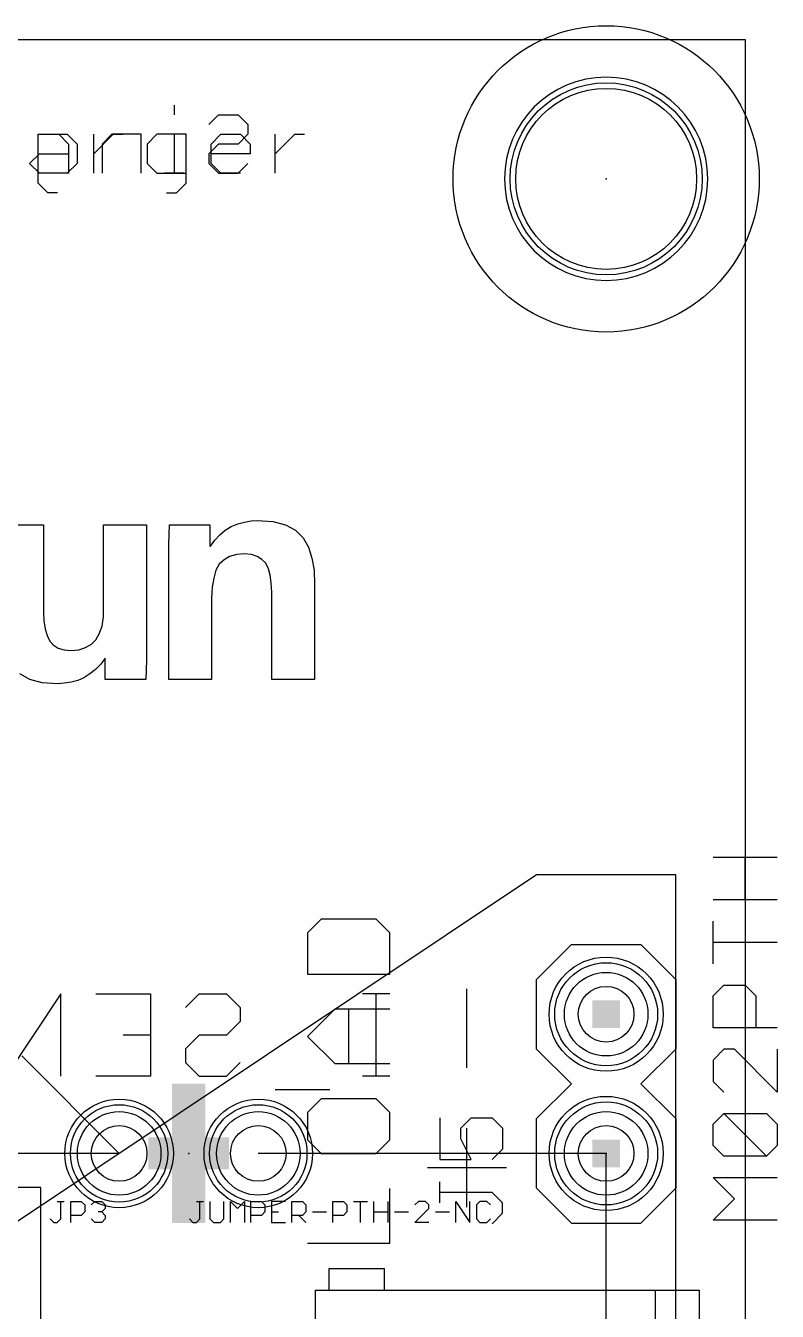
# Model space of a CAD drawing. Extents: x 0 to 134, y -27 to 47.
# Drawn here: x 33.85 to 47.57, y 23.79 to 47.24 of the extents above; entities that cross this region are included whole.
import ezdxf

# ---------------------------------------------------------------- set-up
doc = ezdxf.new("R2010")
doc.units = 0
for name, color, linetype in [('1', 14, 'CONTINUOUS'), ('16', 174, 'CONTINUOUS'), ('17', 94, 'CONTINUOUS'), ('20', 54, 'CONTINUOUS'), ('21', 54, 'CONTINUOUS'), ('22', 54, 'CONTINUOUS'), ('23', 178, 'CONTINUOUS'), ('25', 250, 'CONTINUOUS'), ('27', 250, 'CONTINUOUS'), ('29', 250, 'CONTINUOUS'), ('30', 250, 'CONTINUOUS'), ('32', 250, 'CONTINUOUS'), ('39', 14, 'CONTINUOUS'), ('41', 14, 'CONTINUOUS'), ('42', 174, 'CONTINUOUS'), ('44', 250, 'CONTINUOUS'), ('51', 54, 'CONTINUOUS')]:
    doc.layers.add(name, color=color, linetype=linetype)

# ---------------------------------------------------------------- blocks, each defined once
blk = doc.blocks.new('RECT')
blk.add_solid([(-0.5, -0.5), (0.5, -0.5), (-0.5, 0.5), (0.5, 0.5)])
blk = doc.blocks.new('ROUNDP')
blk.add_circle((0, 0), 0.5)

msp = doc.modelspace()

# ---------------------------------------------------------------- linework, layer by layer
at = {"layer": '1'}
for p, q in [((0, 46.99), (46.99, 46.99)), ((46.99, 46.99), (46.99, 0)), ((43.18, 31.75), (31.75, 24.13)), ((45.72, 31.75), (43.18, 31.75)), ((45.72, 0), (45.72, 31.75)), ((35.56, 26.67), (33.782, 28.448))]:
    msp.add_line(p, q, dxfattribs=at)
at = {"layer": '16'}
for p, q in [((0, 46.99), (46.99, 46.99)), ((46.99, 46.99), (46.99, 0)), ((35.56, 26.67), (32.131, 26.67)), ((44.45, 26.67), (38.1, 26.67)), ((44.45, 19.05), (44.45, 26.67))]:
    msp.add_line(p, q, dxfattribs=at)
at = {"layer": '20'}
for p, q in [((0, 46.99), (46.99, 46.99)), ((46.99, 46.99), (46.99, 0))]:
    msp.add_line(p, q, dxfattribs=at)
msp.add_circle((44.45, 44.45), 1.651, dxfattribs=at)
at = {"layer": '21'}
for p, q in [((34.1042, 45.2634), (34.4601, 45.2634)), ((34.4601, 45.2634), (34.638, 45.0855)), ((34.638, 45.0855), (34.638, 44.5516)), ((35.0956, 44.5516), (35.0956, 45.2634)), ((35.0956, 44.9075), (35.4515, 45.2634)), ((35.4515, 45.2634), (35.6295, 45.2634)), ((36.2481, 45.2634), (36.0701, 45.0855)), ((36.0701, 45.0855), (36.0701, 44.7296)), ((36.7819, 45.2634), (36.2481, 45.2634)), ((36.7819, 44.3737), (36.7819, 45.2634)), ((37.2395, 45.0855), (37.4175, 45.2634)), ((37.2395, 44.7296), (37.2395, 45.0855)), ((37.4175, 45.2634), (37.7734, 45.2634)), ((37.7734, 45.2634), (37.9513, 45.0855)), ((37.9513, 45.0855), (37.9513, 44.9075)), ((38.4089, 44.5516), (38.4089, 45.2634)), ((38.4089, 44.9075), (38.7648, 45.2634)), ((38.7648, 45.2634), (38.9428, 45.2634)), ((33.9262, 44.7296), (34.1042, 44.9075)), ((34.1042, 44.9075), (34.638, 44.9075)), ((37.9513, 44.9075), (37.2395, 44.9075)), ((34.1042, 44.5516), (33.9262, 44.7296)), ((36.0701, 44.7296), (36.2481, 44.5516)), ((37.4175, 44.5516), (37.2395, 44.7296)), ((34.638, 44.5516), (34.1042, 44.5516)), ((36.2481, 44.5516), (36.7819, 44.5516)), ((36.604, 44.1957), (36.7819, 44.3737)), ((37.7734, 44.5516), (37.4175, 44.5516)), ((36.426, 44.1957), (36.604, 44.1957)), ((33.407, 38.138), (34.177, 38.138)), ((34.177, 38.138), (34.177, 36.548)), ((35.277, 36.458), (35.277, 38.138)), ((35.277, 38.138), (36.057, 38.138)), ((36.057, 38.138), (36.057, 35.668)), ((36.467, 37.788), (36.477, 38.138)), ((36.477, 38.138), (37.217, 38.138)), ((37.217, 38.138), (37.217, 37.748)), ((37.397, 37.958), (37.497, 38.038)), ((37.497, 38.038), (37.607, 38.108)), ((37.607, 38.108), (37.727, 38.158)), ((37.727, 38.158), (37.847, 38.188)), ((37.847, 38.188), (37.967, 38.208)), ((37.967, 38.208), (38.087, 38.218)), ((38.087, 38.218), (38.367, 38.198)), ((38.367, 38.198), (38.597, 38.138)), ((38.597, 38.138), (38.777, 38.038)), ((38.777, 38.038), (38.917, 37.898)), ((36.467, 35.318), (36.467, 37.788)), ((37.227, 37.748), (37.307, 37.858)), ((37.307, 37.858), (37.397, 37.958)), ((38.917, 37.898), (39.017, 37.728)), ((37.217, 37.748), (37.227, 37.748)), ((37.577, 37.558), (37.477, 37.498)), ((37.707, 37.598), (37.577, 37.558)), ((37.847, 37.608), (37.707, 37.598)), ((37.977, 37.598), (37.847, 37.608)), ((38.077, 37.558), (37.977, 37.598)), ((38.167, 37.508), (38.077, 37.558)), ((39.017, 37.728), (39.077, 37.528)), ((39.077, 37.528), (39.117, 37.308)), ((37.327, 37.308), (37.287, 37.168)), ((37.387, 37.418), (37.327, 37.308)), ((37.477, 37.498), (37.387, 37.418)), ((38.237, 37.438), (38.167, 37.508)), ((38.287, 37.338), (38.237, 37.438)), ((38.317, 37.218), (38.287, 37.338)), ((39.117, 37.308), (39.127, 37.058)), ((37.287, 37.168), (37.257, 36.998)), ((38.337, 37.078), (38.317, 37.218)), ((38.347, 36.908), (38.337, 37.078)), ((39.127, 37.058), (39.127, 35.318)), ((37.257, 36.998), (37.247, 36.798)), ((38.347, 35.318), (38.347, 36.908)), ((37.247, 36.798), (37.247, 35.318)), ((34.177, 36.548), (34.187, 36.378)), ((34.187, 36.378), (34.207, 36.238)), ((35.247, 36.288), (35.277, 36.458)), ((34.207, 36.238), (34.247, 36.118)), ((35.137, 36.038), (35.197, 36.148)), ((35.197, 36.148), (35.247, 36.288)), ((34.247, 36.118), (34.297, 36.018)), ((34.297, 36.018), (34.357, 35.948)), ((34.357, 35.948), (34.447, 35.888)), ((34.447, 35.888), (34.557, 35.858)), ((34.827, 35.858), (34.947, 35.898)), ((34.947, 35.898), (35.057, 35.958)), ((35.057, 35.958), (35.137, 36.038)), ((34.557, 35.858), (34.677, 35.848)), ((34.677, 35.848), (34.827, 35.858)), ((35.307, 35.708), (35.227, 35.598)), ((35.307, 35.318), (35.307, 35.708)), ((36.057, 35.668), (36.047, 35.318)), ((33.927, 35.318), (33.747, 35.418)), ((35.027, 35.418), (34.917, 35.348)), ((35.127, 35.498), (35.027, 35.418)), ((35.227, 35.598), (35.127, 35.498)), ((34.157, 35.258), (33.927, 35.318)), ((34.437, 35.238), (34.157, 35.258)), ((34.557, 35.248), (34.437, 35.238)), ((34.687, 35.268), (34.557, 35.248)), ((34.807, 35.298), (34.687, 35.268)), ((34.917, 35.348), (34.807, 35.298)), ((36.047, 35.318), (35.307, 35.318)), ((37.247, 35.318), (36.467, 35.318)), ((39.127, 35.318), (38.347, 35.318)), ((39.2504, 30.9431), (39.0004, 30.6931)), ((40.2503, 30.9431), (39.2504, 30.9431)), ((40.5003, 30.6931), (40.2503, 30.9431)), ((39.0004, 30.6931), (39.0004, 29.9432)), ((40.5003, 29.9432), (40.5003, 30.6931)), ((43.18, 29.845), (43.815, 30.48)), ((43.815, 30.48), (45.085, 30.48)), ((45.085, 30.48), (45.72, 29.845)), ((39.0004, 29.9432), (40.5003, 29.9432)), ((43.18, 28.575), (43.18, 29.845)), ((45.72, 29.845), (45.72, 28.575)), ((41.9091, 28.2311), (41.9091, 29.6717)), ((39.0004, 28.806), (39.5004, 29.3059)), ((39.5004, 29.3059), (40.5003, 29.3059)), ((39.7504, 28.306), (39.7504, 29.3059)), ((39.5004, 28.306), (39.0004, 28.806)), ((43.815, 27.94), (43.18, 28.575)), ((45.72, 28.575), (45.085, 27.94)), ((40.5003, 28.306), (39.5004, 28.306)), ((43.18, 27.305), (43.815, 27.94)), ((45.085, 27.94), (45.72, 27.305)), ((39.2504, 27.6688), (39.0004, 27.4188)), ((40.2503, 27.6688), (39.2504, 27.6688)), ((40.5003, 27.4188), (40.2503, 27.6688)), ((39.0004, 27.4188), (39.0004, 26.9188)), ((40.5003, 26.9188), (40.5003, 27.4188)), ((43.18, 26.035), (43.18, 27.305)), ((45.72, 27.305), (45.72, 26.035)), ((41.9091, 25.6911), (41.9091, 27.1317)), ((39.0004, 26.9188), (39.2504, 26.6689)), ((40.2503, 26.6689), (40.5003, 26.9188)), ((39.2504, 26.6689), (40.2503, 26.6689)), ((41.1888, 26.4114), (42.6294, 26.4114)), ((34.13, 26.05), (33.03, 26.05)), ((34.13, 18.05), (34.13, 26.05)), ((43.18, 26.035), (43.815, 25.4)), ((45.085, 25.4), (45.72, 26.035)), ((40.5003, 25.0317), (40.5003, 26.0316)), ((43.815, 25.4), (45.085, 25.4)), ((39.0004, 25.0317), (40.5003, 25.0317)), ((39.145, 17.173), (39.145, 24.173)), ((39.145, 24.173), (45.345, 24.173)), ((45.345, 24.173), (46.145, 24.173)), ((45.345, 24.173), (45.345, 17.173)), ((46.145, 24.173), (46.145, 17.173))]:
    msp.add_line(p, q, dxfattribs=at)
at = {"layer": '22'}
for p, q in [((36.5629, 45.7973), (36.5629, 45.6193)), ((37.1985, 45.4414), (37.3764, 45.6193)), ((37.3764, 45.6193), (37.7323, 45.6193)), ((37.7323, 45.6193), (37.9103, 45.4414)), ((37.9103, 45.4414), (37.9103, 45.2634)), ((34.0801, 44.3737), (34.0801, 45.2634)), ((34.0801, 45.2634), (34.614, 45.2634)), ((34.614, 45.2634), (34.7919, 45.0855)), ((34.7919, 45.0855), (34.7919, 44.7296)), ((35.4274, 45.2634), (35.2495, 45.0855)), ((35.2495, 45.0855), (35.2495, 44.5516)), ((35.9613, 45.2634), (35.4274, 45.2634)), ((35.9613, 44.5516), (35.9613, 45.2634)), ((36.7409, 45.2634), (36.5629, 45.2634)), ((36.5629, 45.2634), (36.5629, 44.5516)), ((37.3764, 45.0855), (37.1985, 44.9075)), ((37.7323, 45.0855), (37.3764, 45.0855)), ((37.9103, 45.2634), (37.7323, 45.0855)), ((37.1985, 44.9075), (37.1985, 44.7296)), ((34.7919, 44.7296), (34.614, 44.5516)), ((37.1985, 44.7296), (37.3764, 44.5516)), ((37.7323, 44.5516), (37.9103, 44.7296)), ((34.614, 44.5516), (34.0801, 44.5516)), ((34.258, 44.1957), (34.0801, 44.3737)), ((36.7409, 44.5516), (36.385, 44.5516)), ((37.3764, 44.5516), (37.7323, 44.5516)), ((34.436, 44.1957), (34.258, 44.1957)), ((34.4974, 29.5796), (33.4975, 28.0797)), ((34.4974, 28.0797), (34.4974, 29.5796)), ((35.1346, 29.5796), (36.1346, 29.5796)), ((36.1346, 29.5796), (36.1346, 28.0797)), ((36.7718, 29.3296), (37.0218, 29.5796)), ((37.0218, 29.5796), (37.5217, 29.5796)), ((37.5217, 29.5796), (37.7717, 29.3296)), ((40.5003, 29.5796), (40.0003, 29.5796)), ((40.2503, 28.0797), (40.2503, 29.5796)), ((37.7717, 29.3296), (37.7717, 29.0796)), ((37.7717, 29.0796), (37.5217, 28.8296)), ((36.1346, 28.8296), (35.6346, 28.8296)), ((37.0218, 28.8296), (36.7718, 28.5797)), ((37.5217, 28.8296), (37.0218, 28.8296)), ((36.7718, 28.5797), (36.7718, 28.3297)), ((36.7718, 28.3297), (37.0218, 28.0797)), ((37.5217, 28.0797), (37.7717, 28.3297)), ((36.1346, 28.0797), (35.1346, 28.0797)), ((37.0218, 28.0797), (37.5217, 28.0797)), ((40.5003, 28.0797), (40.0003, 28.0797)), ((39.4089, 27.8297), (38.4089, 27.8297))]:
    msp.add_line(p, q, dxfattribs=at)
at = {"layer": '23'}
for p in [(44.45, 44.45), (36.83, 26.67), (44.45, 26.67)]:
    msp.add_point(p, dxfattribs=at)
at = {"layer": '25'}
for p, q in [((41.4137, 27.3193), (41.4137, 26.5567)), ((41.7951, 27.1287), (41.9857, 27.3193)), ((41.9857, 27.3193), (42.367, 27.3193)), ((42.367, 27.3193), (42.5577, 27.1287)), ((41.7951, 26.938), (41.7951, 27.1287)), ((42.5577, 27.1287), (42.5577, 26.7474)), ((41.9857, 26.5567), (41.7951, 26.938)), ((42.5577, 26.7474), (42.367, 26.5567)), ((41.4137, 26.5567), (41.9857, 26.5567)), ((41.4137, 25.7686), (41.4137, 26.15)), ((42.367, 25.9593), (41.4137, 25.9593)), ((42.5577, 25.7686), (42.367, 25.9593)), ((34.4298, 25.794), (34.5569, 25.794)), ((34.4934, 25.4763), (34.4934, 25.794)), ((34.6769, 25.4127), (34.6769, 25.794)), ((34.6769, 25.794), (34.8676, 25.794)), ((34.8676, 25.794), (34.9311, 25.7305)), ((34.9311, 25.6034), (34.8676, 25.5398)), ((34.9311, 25.7305), (34.9311, 25.6034)), ((35.0511, 25.7305), (35.1147, 25.794)), ((35.1147, 25.794), (35.2418, 25.794)), ((35.2418, 25.6034), (35.1782, 25.6034)), ((35.2418, 25.794), (35.3053, 25.7305)), ((35.3053, 25.6669), (35.2418, 25.6034)), ((35.2418, 25.6034), (35.3053, 25.5398)), ((35.3053, 25.7305), (35.3053, 25.6669)), ((42.367, 25.3873), (42.5577, 25.578)), ((42.5577, 25.578), (42.5577, 25.7686)), ((34.3027, 25.4763), (34.3663, 25.4127)), ((34.3663, 25.4127), (34.4298, 25.4127)), ((34.4298, 25.4127), (34.4934, 25.4763)), ((34.8676, 25.5398), (34.6769, 25.5398)), ((35.1147, 25.4127), (35.0511, 25.4763)), ((35.2418, 25.4127), (35.1147, 25.4127)), ((35.3053, 25.4763), (35.2418, 25.4127)), ((35.3053, 25.5398), (35.3053, 25.4763))]:
    msp.add_line(p, q, dxfattribs=at)
at = {"layer": '27'}
for p, q in [((46.4048, 32.0774), (47.5742, 32.0774)), ((46.9895, 31.2978), (46.9895, 32.0774)), ((47.5742, 31.2978), (46.4048, 31.2978)), ((46.4048, 30.1284), (46.4048, 30.908)), ((47.5742, 30.5182), (46.4048, 30.5182)), ((46.4048, 29.5437), (46.5997, 29.7386)), ((46.5997, 29.7386), (46.9895, 29.7386)), ((46.9895, 29.7386), (47.1844, 29.5437)), ((46.4048, 28.959), (46.4048, 29.5437)), ((47.1844, 29.5437), (47.1844, 28.959)), ((47.5742, 28.959), (46.4048, 28.959)), ((46.5997, 28.5692), (46.4048, 28.3743)), ((46.7946, 28.5692), (46.5997, 28.5692)), ((47.5742, 27.7896), (46.7946, 28.5692)), ((47.5742, 28.5692), (47.5742, 27.7896)), ((46.4048, 28.3743), (46.4048, 27.9845)), ((46.4048, 27.9845), (46.5997, 27.7896)), ((46.4048, 27.2049), (46.5997, 27.3998)), ((46.5997, 27.3998), (47.3793, 27.3998)), ((47.3793, 26.6202), (46.5997, 27.3998)), ((47.3793, 27.3998), (47.5742, 27.2049)), ((46.4048, 26.8151), (46.4048, 27.2049)), ((47.5742, 27.2049), (47.5742, 26.8151)), ((46.5997, 26.6202), (46.4048, 26.8151)), ((47.5742, 26.8151), (47.3793, 26.6202)), ((47.3793, 26.6202), (46.5997, 26.6202)), ((46.7946, 25.8406), (46.4048, 26.2304)), ((46.4048, 26.2304), (47.5742, 26.2304)), ((46.4048, 25.4508), (46.7946, 25.8406)), ((36.9698, 25.794), (37.0969, 25.794)), ((37.0334, 25.4763), (37.0334, 25.794)), ((37.2169, 25.794), (37.2169, 25.4763)), ((37.4711, 25.4763), (37.4711, 25.794)), ((37.5911, 25.4127), (37.5911, 25.794)), ((37.5911, 25.794), (37.7182, 25.6669)), ((37.7182, 25.6669), (37.8453, 25.794)), ((37.8453, 25.794), (37.8453, 25.4127)), ((37.9653, 25.4127), (37.9653, 25.794)), ((37.9653, 25.794), (38.156, 25.794)), ((38.156, 25.794), (38.2195, 25.7305)), ((38.2195, 25.6034), (38.156, 25.5398)), ((38.2195, 25.7305), (38.2195, 25.6034)), ((38.5937, 25.794), (38.3395, 25.794)), ((38.3395, 25.794), (38.3395, 25.4127)), ((38.3395, 25.6034), (38.4666, 25.6034)), ((38.7137, 25.4127), (38.7137, 25.794)), ((38.7137, 25.794), (38.9044, 25.794)), ((38.9044, 25.794), (38.9679, 25.7305)), ((38.9679, 25.6034), (38.9044, 25.5398)), ((38.9679, 25.7305), (38.9679, 25.6034)), ((39.0879, 25.6034), (39.3422, 25.6034)), ((39.4621, 25.4127), (39.4621, 25.794)), ((39.4621, 25.794), (39.6528, 25.794)), ((39.6528, 25.794), (39.7164, 25.7305)), ((39.7164, 25.6034), (39.6528, 25.5398)), ((39.7164, 25.7305), (39.7164, 25.6034)), ((39.8364, 25.794), (40.0906, 25.794)), ((39.9635, 25.4127), (39.9635, 25.794)), ((40.2106, 25.4127), (40.2106, 25.794)), ((40.2106, 25.6034), (40.4648, 25.6034)), ((40.4648, 25.794), (40.4648, 25.4127)), ((40.5848, 25.6034), (40.839, 25.6034)), ((41.0225, 25.794), (40.959, 25.7305)), ((40.959, 25.4127), (41.2132, 25.6669)), ((41.1496, 25.794), (41.0225, 25.794)), ((41.2132, 25.7305), (41.1496, 25.794)), ((41.2132, 25.6669), (41.2132, 25.7305)), ((41.3332, 25.6034), (41.5874, 25.6034)), ((41.7074, 25.4127), (41.7074, 25.794)), ((41.7074, 25.794), (41.9616, 25.4127)), ((41.9616, 25.4127), (41.9616, 25.794)), ((42.1451, 25.794), (42.0816, 25.7305)), ((42.0816, 25.7305), (42.0816, 25.4763)), ((42.2722, 25.794), (42.1451, 25.794)), ((42.3358, 25.7305), (42.2722, 25.794)), ((36.8427, 25.4763), (36.9063, 25.4127)), ((36.9063, 25.4127), (36.9698, 25.4127)), ((36.9698, 25.4127), (37.0334, 25.4763)), ((37.2169, 25.4763), (37.2805, 25.4127)), ((37.2805, 25.4127), (37.4076, 25.4127)), ((37.4076, 25.4127), (37.4711, 25.4763)), ((38.156, 25.5398), (37.9653, 25.5398)), ((38.3395, 25.4127), (38.5937, 25.4127)), ((38.9044, 25.5398), (38.7137, 25.5398)), ((38.8408, 25.5398), (38.9679, 25.4127)), ((39.6528, 25.5398), (39.4621, 25.5398)), ((41.2132, 25.4127), (40.959, 25.4127)), ((42.0816, 25.4763), (42.1451, 25.4127)), ((42.1451, 25.4127), (42.2722, 25.4127)), ((42.2722, 25.4127), (42.3358, 25.4763)), ((47.5742, 25.4508), (46.4048, 25.4508))]:
    msp.add_line(p, q, dxfattribs=at)
at = {"layer": '29'}
msp.add_circle((44.45, 44.45), 1.7526, dxfattribs=at)
at = {"layer": '30'}
msp.add_circle((44.45, 44.45), 1.7526, dxfattribs=at)
at = {"layer": '39'}
msp.add_circle((44.45, 44.45), 2.794, dxfattribs=at)
at = {"layer": '41'}
for start, end in [(90, 270), (270, 90)]:
    msp.add_arc((44.45, 44.45), 1.8542, start, end, dxfattribs=at)
at = {"layer": '42'}
for start, end in [(90, 270), (270, 90)]:
    msp.add_arc((44.45, 44.45), 1.8542, start, end, dxfattribs=at)
at = {"layer": '44'}
for centre in [(44.45, 29.21), (35.56, 26.67), (38.1, 26.67), (44.45, 26.67)]:
    msp.add_circle(centre, 0.508, dxfattribs=at)
at = {"layer": '51'}
for p, q in [((39.395, 24.173), (39.395, 24.573)), ((39.395, 24.573), (40.395, 24.573)), ((40.395, 24.573), (40.395, 24.173))]:
    msp.add_line(p, q, dxfattribs=at)

# ---------------------------------------------------------------- block references
at = {"layer": '16', "xscale": 1.27, "yscale": 0.381, "rotation": 180}
msp.add_blockref('RECT', (36.83, 26.67), dxfattribs=at)
at = {"layer": '17', "rotation": 180}
for p, xscale, yscale in [((44.45, 29.21), 1.8796, 1.8796), ((44.45, 29.21), 1.8796, 1.8796), ((44.45, 29.21), 1.524, 1.524), ((44.45, 29.21), 1.524, 1.524), ((44.45, 26.67), 1.8796, 1.8796), ((44.45, 26.67), 1.8796, 1.8796), ((44.45, 26.67), 1.524, 1.524), ((44.45, 26.67), 1.524, 1.524)]:
    msp.add_blockref('ROUNDP', p, dxfattribs=dict(at, xscale=xscale, yscale=yscale))
at = {"layer": '17'}
for p, xscale, yscale in [((35.56, 26.67), 1.778, 1.778), ((35.56, 26.67), 1.778, 1.778), ((38.1, 26.67), 1.778, 1.778), ((38.1, 26.67), 1.778, 1.778), ((35.56, 26.67), 1.524, 1.524), ((35.56, 26.67), 1.524, 1.524), ((38.1, 26.67), 1.524, 1.524), ((38.1, 26.67), 1.524, 1.524)]:
    msp.add_blockref('ROUNDP', p, dxfattribs=dict(at, xscale=xscale, yscale=yscale))
at = {"layer": '29', "xscale": 2.0828, "yscale": 2.0828, "rotation": 180}
for p in [(44.45, 29.21), (44.45, 26.67)]:
    msp.add_blockref('ROUNDP', p, dxfattribs=at)
at = {"layer": '29', "xscale": 1.9812, "yscale": 1.9812}
for p in [(35.56, 26.67), (38.1, 26.67)]:
    msp.add_blockref('ROUNDP', p, dxfattribs=at)
at = {"layer": '30', "rotation": 180}
for name, p, xscale, yscale in [('ROUNDP', (44.45, 29.21), 2.0828, 2.0828), ('ROUNDP', (44.45, 26.67), 2.0828, 2.0828), ('RECT', (36.83, 26.67), 1.4732, 0.5842)]:
    msp.add_blockref(name, p, dxfattribs=dict(at, xscale=xscale, yscale=yscale))
at = {"layer": '30'}
for name, p, xscale, yscale in [('RECT', (36.83, 26.67), 0.6096, 2.54), ('ROUNDP', (35.56, 26.67), 1.9812, 1.9812), ('ROUNDP', (38.1, 26.67), 1.9812, 1.9812)]:
    msp.add_blockref(name, p, dxfattribs=dict(at, xscale=xscale, yscale=yscale))
at = {"layer": '32', "xscale": 1.27, "yscale": 0.381, "rotation": 180}
msp.add_blockref('RECT', (36.83, 26.67), dxfattribs=at)
at = {"layer": '51', "xscale": 0.508, "yscale": 0.508, "rotation": 90}
for p in [(44.45, 29.21), (44.45, 26.67)]:
    msp.add_blockref('RECT', p, dxfattribs=at)

doc.saveas('drawing.dxf')
